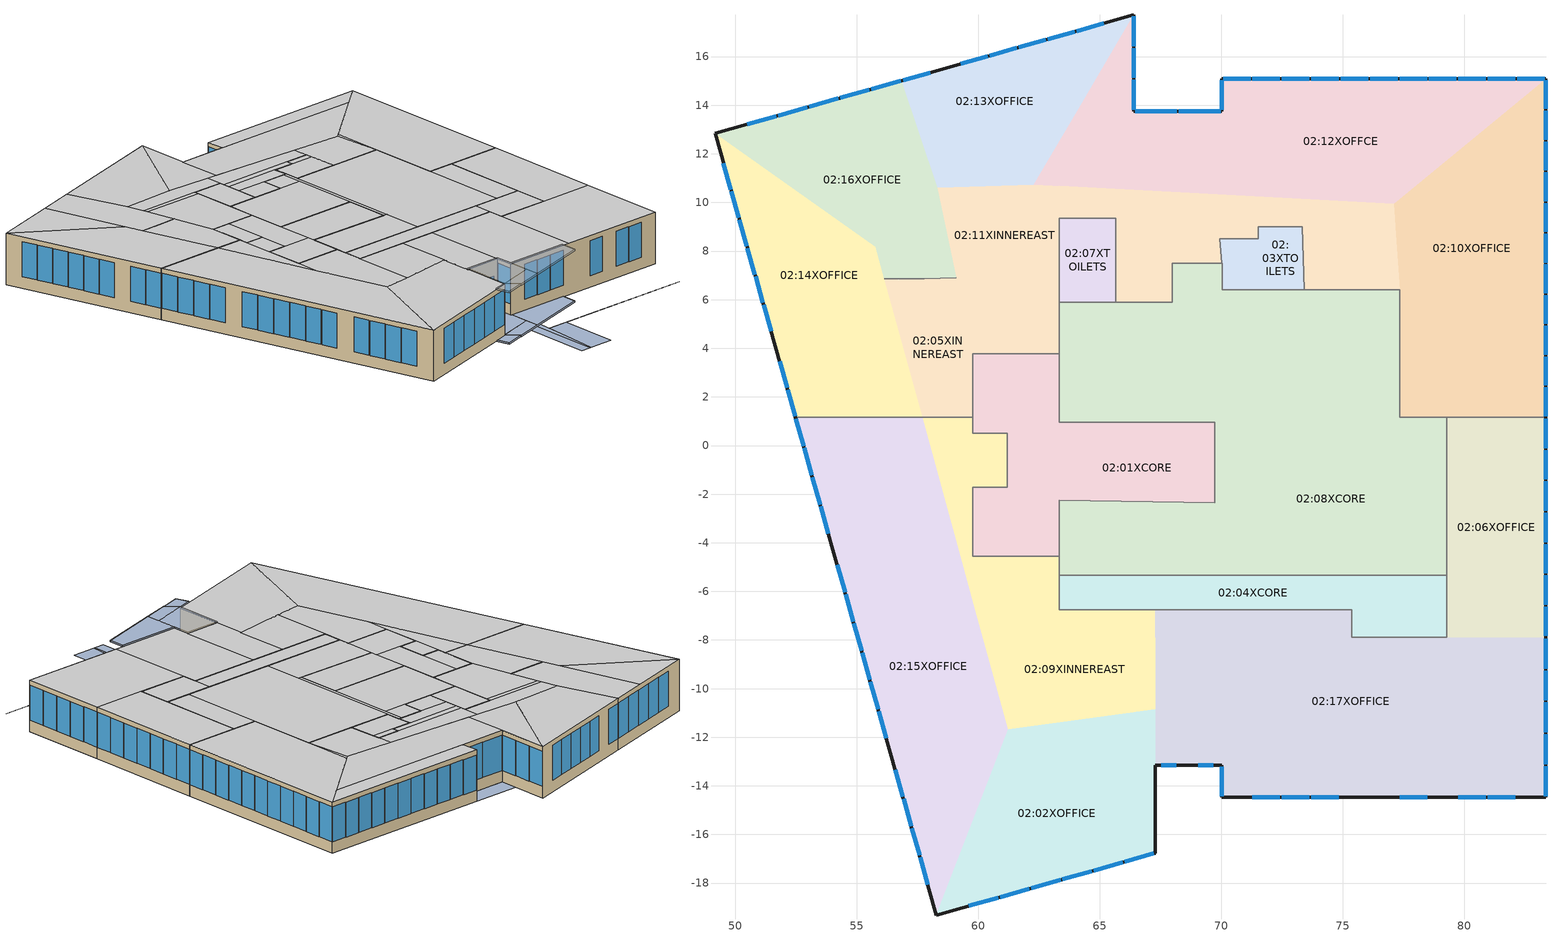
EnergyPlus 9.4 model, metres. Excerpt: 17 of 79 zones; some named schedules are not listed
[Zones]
02:11XINNEREAST
 floor adiabatic (0_IntFloor): 77.34,6.4 73.41,6.4 73.33,9 77.17,9 z12.21; 77.17,9 71.53,9 71.53,9.34 77.14,9.34 z12.21; 71.53,8.5 69.93,8.5 69.85,9.34 71.53,9.34 z12.21; 70.03,7.5 67.99,7.5 67.99,9.34 69.85,9.34 z12.21; 67.99,5.9 65.67,5.9 65.67,9.34 67.99,9.34 z12.21; 77.14,9.34 63.34,9.34 63.34,10.68 77.1,9.94 z12.21; 63.34,3.78 59.77,3.78 58.33,10.6 62.3,10.74 63.34,10.68 z12.21
 wall to 02:08XCORE (0_SemiExposedWall MineralWool 2.5cm): 73.41,6.4 77.34,6.4 / 63.34,3.78 63.34,5.9 / 65.67,5.9 67.99,5.9 67.99,7.5 70.03,7.5 z12.21:15.95
 wall to 02:03XTOILETS (0_SemiExposedWall MineralWool 2.5cm): 70.03,7.5 69.93,8.5 71.53,8.5 71.53,9 73.33,9 73.41,6.4 z12.21:15.95
 wall to 02:01XCORE (0_SemiExposedWall MineralWool 2.5cm): 59.77,3.78 63.34,3.78 z12.21:15.95
 wall to 02:07XTOILETS (0_SemiExposedWall MineralWool 2.5cm): 63.34,5.9 63.34,9.34 65.67,9.34 65.67,5.9 z12.21:15.95
 ceiling to 03:25XINNERSE (0_IntFloor_Reversed): 59.77,3.78 63.34,3.78 63.34,9 58.67,9 z15.95; 65.67,5.9 67.99,5.9 67.99,7.5 65.67,7.5 z15.95; 65.67,7.5 70.03,7.5 69.93,8.5 65.67,8.5 z15.95; 65.67,8.5 71.53,8.5 71.53,9 65.67,9 z15.95; 58.67,9 63.34,9 63.34,9.34 58.6,9.34 z15.95; 58.6,9.34 65.67,9.34 65.67,10.55 62.3,10.74 58.33,10.6 z15.95; 65.67,9 73.33,9 73.3,10.15 65.67,10.55 z15.95; 73.41,6.4 77.34,6.4 77.1,9.94 73.3,10.15 z15.95
02:08XCORE
 floor adiabatic (0_IntFloor): 67.99,0.95 63.34,0.95 63.34,5.9 67.99,5.9 z12.21; 67.99,-5.35 63.34,-5.35 63.34,-2.25 67.99,-2.32 z12.21; 70.04,6.4 67.99,6.4 67.99,7.5 70.04,7.5 z12.21; 77.34,1.15 67.99,1.15 67.99,6.4 77.34,6.4 z12.21; 69.74,-5.35 67.99,-5.35 67.99,-2.32 69.74,-2.35 z12.21; 79.28,-5.35 69.74,-5.35 69.74,0.95 79.28,0.95 z12.21; 79.28,0.95 67.99,0.95 67.99,1.15 79.28,1.15 z12.21
 wall to 02:03XTOILETS (0_IntPartition 20cm concrete): 73.41,6.4 70.04,6.4 70.04,7.5 z12.21:15.95
 wall to 02:07XTOILETS (0_IntPartition 20cm concrete): 65.67,5.9 63.34,5.9 z12.21:15.95
 wall to 02:01XCORE (0_IntPartition 20cm concrete): 63.34,3.78 63.34,0.95 69.74,0.95 69.74,-2.35 63.34,-2.25 63.34,-4.55 z12.21:15.95
 wall to 02:09XINNEREAST (0_SemiExposedWall MineralWool 2.5cm_Rev): 63.34,-4.55 63.34,-5.35 z12.21:15.95
 wall to 02:04XCORE (0_IntPartition 20cm concrete): 63.34,-5.35 79.28,-5.35 z12.21:15.95
 wall to 02:06XOFFICE (0_SemiExposedWall MineralWool 2.5cm_Rev): 79.28,-5.35 79.28,1.15 z12.21:15.95
 wall to 02:10XOFFICE (0_SemiExposedWall MineralWool 2.5cm_Rev): 79.28,1.15 77.34,1.15 77.34,6.4 z12.21:15.95
 ceiling to 03:23XCORE (0_IntFloor_Reversed): 77.34,-5.35 79.28,-5.35 79.28,1.15 77.34,1.15 z15.95; 70.04,-5.35 77.34,-5.35 77.34,6.4 70.04,6.4 z15.95; 67.99,5.9 69.74,5.9 69.74,7.5 67.99,7.5 z15.95; 63.34,0.95 69.74,0.95 69.74,5.9 63.34,5.9 z15.95; 69.74,-2.35 70.04,-2.35 70.04,7.5 69.74,7.5 z15.95; 63.34,-5.35 70.04,-5.35 70.04,-2.35 63.34,-2.25 z15.95
02:03XTOILETS
 floor adiabatic (0_IntFloor): 70.16,6.4 70.04,6.4 70.04,7.5 z12.21; 71.53,6.4 70.16,6.4 69.93,8.5 71.53,8.5 z12.21; 73.41,6.4 71.53,6.4 71.53,9 73.33,9 z12.21
 ceiling to 03:18XTOILETS (0_IntFloor_Reversed): 70.03,7.5 70.02,8.5 69.93,8.5 z15.95; 71.53,8.5 73.35,8.5 73.33,9 71.53,9 z15.95; 70.04,6.4 73.41,6.4 73.35,8.5 70.02,8.5 z15.95
02:01XCORE
 floor adiabatic (0_IntFloor): 61.2,-4.55 59.77,-4.55 59.77,-1.71 61.2,-1.71 z12.21; 69.74,-2.35 63.34,-2.25 63.34,0.5 69.74,0.5 z12.21; 63.34,-4.55 61.2,-4.55 61.2,0.5 63.34,0.5 z12.21; 63.34,0.95 59.77,0.95 59.77,3.78 63.34,3.78 z12.21; 69.74,0.5 59.77,0.5 59.77,0.95 69.74,0.95 z12.21
 wall to 02:09XINNEREAST (0_SemiExposedWall MineralWool 2.5cm_Rev): 59.77,1.15 59.77,0.5 61.2,0.5 61.2,-1.71 59.77,-1.71 59.77,-4.55 63.34,-4.55 z12.21:15.95
 wall to 02:05XINNEREAST (0_SemiExposedWall MineralWool 2.5cm_Rev): 59.77,3.78 59.77,1.15 z12.21:15.95
 ceiling to 03:19XCORE (0_IntFloor_Reversed): 63.34,-2.25 69.74,-2.35 69.74,0.95 63.34,0.95 z15.95; 59.77,0.5 61.2,0.5 61.2,3.78 59.77,3.78 z15.95; 61.2,-1.71 63.34,-1.71 63.34,3.78 61.2,3.78 z15.95; 59.77,-4.55 63.34,-4.55 63.34,-1.71 59.77,-1.71 z15.95
02:07XTOILETS
 floor adiabatic (0_IntFloor): 65.67,5.9 63.34,5.9 63.34,9.34 65.67,9.34 z12.21
 ceiling to 03:20XTOILETS (0_IntFloor_Reversed): 63.34,5.9 65.67,5.9 65.67,9.34 63.34,9.34 z15.95
02:09XINNEREAST
 floor adiabatic (0_IntFloor): 61.2,-1.71 59.77,-1.71 59.77,0.5 61.2,0.5 z12.21; 59.77,-4.55 59.28,-4.55 57.71,1.15 59.77,1.15 z12.21; 63.34,-6.76 59.89,-6.76 59.28,-4.55 63.34,-4.55 z12.21; 67.29,-10.84 61.24,-11.67 59.89,-6.76 67.29,-6.76 z12.21
 wall to 02:04XCORE (0_SemiExposedWall MineralWool 2.5cm): 67.29,-6.76 63.34,-6.76 63.34,-5.35 z12.21:15.95
 wall to 02:05XINNEREAST (0_IntPartition 20cm concrete): 59.77,1.15 57.71,1.15 z12.21:15.95
 ceiling to 03:24XOFFICE (0_IntFloor_Reversed): 63.34,-11.38 67.29,-10.84 67.29,-6.76 63.34,-6.76 z15.95; 61.24,-11.67 63.34,-11.38 63.34,-4.55 59.77,-4.55 59.77,-6.33 z15.95; 59.77,-1.71 61.2,-1.71 61.2,0.5 59.77,0.5 z15.95; 59.77,-6.33 59.77,1.15 57.71,1.15 z15.95
02:04XCORE
 floor adiabatic (0_IntFloor): 79.28,-7.89 75.38,-7.89 75.38,-6.76 79.28,-6.76 z12.21; 79.28,-6.76 63.34,-6.76 63.34,-5.35 79.28,-5.35 z12.21
 wall to 02:06XOFFICE (0_SemiExposedWall MineralWool 2.5cm_Rev): 79.28,-7.89 79.28,-5.35 z12.21:15.95
 wall to 02:17XOFFICE (0_SemiExposedWall MineralWool 2.5cm_Rev): 67.29,-6.76 75.38,-6.76 75.38,-7.89 79.28,-7.89 z12.21:15.95
 ceiling to 03:21XCORE (0_IntFloor_Reversed): 63.34,-6.76 75.38,-6.76 75.38,-5.35 63.34,-5.35 z15.95; 75.38,-7.89 79.28,-7.89 79.28,-5.35 75.38,-5.35 z15.95
02:06XOFFICE
 floor adiabatic (0_IntFloor): 83.36,-7.89 79.28,-7.89 79.28,1.15 83.36,1.15 z12.21
 wall outside (0_Ext shadow box - 5cm MineralWool): 83.36,-7.89 83.36,1.15 z12.21:15.95
 wall to 02:10XOFFICE (0_IntPartition 20cm concrete_Rev): 83.36,1.15 79.28,1.15 z12.21:15.95
 window (sunergy - 1002): 83.36,-0.11 83.36,1.1 / 83.36,-1.4 83.36,-0.19 / 83.36,-2.68 83.36,-1.48 / 83.36,-3.97 83.36,-2.76 / 83.36,-5.26 83.36,-4.05 / 83.36,-6.55 83.36,-5.34 / 83.36,-7.84 83.36,-6.63 z13.05:15.6
 ceiling to 03:28XOFFICE (0_IntFloor_Reversed): 79.28,-7.89 83.36,-7.89 83.36,1.15 79.28,1.15 z15.95
02:10XOFFICE
 floor adiabatic (0_IntFloor): 77.7,1.15 77.34,1.15 77.34,6.4 z12.21; 83.36,1.15 77.7,1.15 77.1,9.94 83.36,15.08 z12.21
 wall outside (0_Ext shadow box - 5cm MineralWool): 83.36,1.15 83.36,15.08 z12.21:15.95
 window (sunergy - 1002): 83.36,13.85 83.36,15.03 / 83.36,12.58 83.36,13.77 / 83.36,11.32 83.36,12.5 / 83.36,10.05 83.36,11.24 / 83.36,8.79 83.36,9.97 / 83.36,7.53 83.36,8.71 / 83.36,6.26 83.36,7.45 / 83.36,5 83.36,6.18 / 83.36,3.74 83.36,4.92 / 83.36,2.47 83.36,3.66 / 83.36,1.21 83.36,2.39 z13.05:15.59
 ceiling to 03:29XOFFICE (0_IntFloor_Reversed): 77.34,6.4 77.34,10.14 77.1,9.94 z15.95; 77.34,1.15 83.36,1.15 83.36,15.08 77.34,10.14 z15.95
02:17XOFFICE
 floor adiabatic (0_IntFloor): 83.36,-14.48 70.02,-14.48 70.02,-13.16 83.36,-13.16 z12.21; 75.38,-7.89 67.29,-7.89 67.29,-6.76 75.38,-6.76 z12.21; 83.36,-13.16 67.29,-13.16 67.29,-7.89 83.36,-7.89 z12.21
 wall outside (0_Ext shadow box - 5cm MineralWool): 67.29,-13.16 70.02,-13.16 70.02,-14.48 83.36,-14.48 83.36,-7.89 z12.21:15.95
 window (sunergy - 1002): 69.05,-13.16 69.67,-13.16 / 67.53,-13.16 68.15,-13.16 z12.25:14.79; 70.02,-13.22 70.02,-14.42 z13.05:15.65; 80.97,-14.48 82.1,-14.48 / 79.76,-14.48 80.89,-14.48 / 77.34,-14.48 78.47,-14.48 / 73.71,-14.48 74.84,-14.48 / 72.5,-14.48 73.63,-14.48 / 71.29,-14.48 72.42,-14.48 z13.05:15.59; 83.36,-9.18 83.36,-7.95 / 83.36,-10.49 83.36,-9.26 / 83.36,-11.8 83.36,-10.57 / 83.36,-13.11 83.36,-11.88 / 83.36,-14.42 83.36,-13.19 z13.05:15.6
 ceiling to 03:35XOFFICE (0_IntFloor_Reversed): 75.38,-14.48 83.36,-14.48 83.36,-7.89 75.38,-7.89 z15.95; 67.29,-13.16 70.02,-13.16 70.02,-6.76 67.29,-6.76 z15.95; 70.02,-14.48 75.38,-14.48 75.38,-6.76 70.02,-6.76 z15.95
02:05XINNEREAST
 floor adiabatic (0_IntFloor): 57.78,6.86 56.16,6.8 56.15,6.86 z12.21; 59.77,1.15 57.71,1.15 56.16,6.8 59.11,6.91 59.77,3.78 z12.21
 wall to 02:16XOFFICE (0_IntPartition 20cm concrete): 59.11,6.91 57.78,6.86 56.15,6.86 z12.21:15.95
 ceiling to 03:22XINNERE (0_IntFloor_Reversed): 57.78,6.86 59.12,6.86 59.11,6.91 z15.95; 57.71,1.15 59.77,1.15 59.77,3.78 59.12,6.86 56.15,6.86 z15.95
02:16XOFFICE
 floor adiabatic (0_IntFloor): 57.63,6.86 56.15,6.86 55.79,8.16 z12.21; 59.11,6.91 57.63,6.86 49.18,12.84 56.86,15.01 58.33,10.6 z12.21
 wall outside (0_Ext shadow box - 5cm MineralWool): 56.86,15.01 49.18,12.84 z12.21:15.95
 window (sunergy - 1002): 51.7,13.55 50.51,13.21 / 52.98,13.92 51.78,13.58 / 54.26,14.28 53.06,13.94 / 55.53,14.64 54.33,14.3 / 56.81,15 55.61,14.66 z13.05:15.6
 ceiling to 03:34XOFFICE (0_IntFloor_Reversed): 49.18,12.84 55.79,8.16 54.12,14.24 z15.95; 56.15,6.86 57.78,6.86 59.11,6.91 58.33,10.6 56.86,15.01 54.12,14.24 z15.95
02:13XOFFICE
 floor adiabatic (0_IntFloor): 62.3,10.74 58.33,10.6 56.86,15.01 66.4,17.72 z12.21
 wall outside (0_Ext shadow box - 5cm MineralWool): 66.4,17.72 56.86,15.01 z12.21:15.95
 window (sunergy - 1002): 58.03,15.34 56.91,15.03 / 60.41,16.02 59.29,15.7 / 61.59,16.35 60.48,16.04 / 62.78,16.69 61.67,16.38 / 63.97,17.03 62.86,16.71 / 65.16,17.36 64.05,17.05 z13.05:15.59
 ceiling to 03:31XOFFICE (0_IntFloor_Reversed): 58.33,10.6 62.3,10.74 66.4,17.72 56.86,15.01 z15.95
02:12XOFFCE
 floor adiabatic (0_IntFloor): 66.4,13.75 64.07,13.75 66.4,17.72 z12.21; 70.05,10.32 62.3,10.74 64.07,13.75 70.03,13.75 z12.21; 83.36,15.08 77.1,9.94 70.05,10.32 70.02,15.08 z12.21
 wall outside (0_Ext shadow box - 5cm MineralWool): 83.36,15.08 70.02,15.08 70.03,13.75 66.4,13.75 66.4,17.72 z12.21:15.95
 window (sunergy - 1002): 71.21,15.08 70.08,15.08 / 72.42,15.08 71.29,15.08 / 73.63,15.08 72.5,15.08 / 74.84,15.08 73.71,15.08 / 76.05,15.08 74.92,15.08 / 77.26,15.08 76.13,15.08 / 78.47,15.08 77.34,15.08 / 79.68,15.08 78.55,15.08 / 80.89,15.08 79.76,15.08 / 82.1,15.08 80.97,15.08 / 83.31,15.08 82.18,15.08 z13.05:15.59; 70.02,15.03 70.03,13.81 z13.05:15.65; 68.18,13.75 66.46,13.75 / 69.97,13.75 68.26,13.75 / 66.4,16.43 66.4,17.66 / 66.4,15.12 66.4,16.35 / 66.4,13.81 66.4,15.04 z13.05:15.61
 ceiling to 03:30XOFFICE (0_IntFloor_Reversed): 70.03,13.75 81.75,13.76 83.36,15.08 70.02,15.08 z15.95; 66.4,10.52 77.1,9.94 81.75,13.76 66.4,13.75 z15.95; 62.3,10.74 66.4,10.52 66.4,17.72 z15.95
02:15XOFFICE
 floor adiabatic (0_IntFloor): 58.29,-19.32 52.49,1.15 57.71,1.15 61.24,-11.67 z12.21
 wall outside (0_Ext shadow box - 5cm MineralWool): 52.49,1.15 58.29,-19.32 z12.21:15.95
 wall to 02:14XOFFICE (0_IntPartition 20cm concrete): 57.71,1.15 52.49,1.15 z12.21:15.95
 window (sunergy - 1002): 57.61,-16.94 57.93,-18.06 / 57.27,-15.74 57.59,-16.86 / 56.93,-14.53 57.25,-15.66 / 56.59,-13.33 56.91,-14.46 / 55.91,-10.92 56.23,-12.05 / 55.57,-9.72 55.89,-10.85 / 55.23,-8.52 55.55,-9.65 / 54.89,-7.32 55.21,-8.44 / 54.55,-6.11 54.87,-7.24 / 54.21,-4.91 54.53,-6.04 / 53.52,-2.51 53.84,-3.63 / 53.18,-1.3 53.5,-2.43 / 52.84,-0.1 53.16,-1.23 / 52.5,1.1 52.82,-0.02 z13.05:15.59
 ceiling to 03:33XOFFICE (0_IntFloor_Reversed): 58.29,-19.32 61.24,-11.67 57.71,1.15 52.49,1.15 z15.95
02:14XOFFICE
 floor adiabatic (0_IntFloor): 57.71,1.15 52.49,1.15 49.18,12.84 55.79,8.16 z12.21
 wall outside (0_Ext shadow box - 5cm MineralWool): 49.18,12.84 52.49,1.15 z12.21:15.95
 window (sunergy - 1002): 52.16,2.3 52.47,1.21 / 51.83,3.46 52.14,2.37 / 51.17,5.79 51.48,4.7 / 50.84,6.96 51.15,5.87 / 50.51,8.12 50.82,7.03 / 50.18,9.29 50.49,8.2 / 49.85,10.45 50.16,9.37 / 49.52,11.62 49.83,10.53 z13.05:15.59
 ceiling to 03:32XOFFICE (0_IntFloor_Reversed): 52.49,1.15 57.71,1.15 55.79,8.16 49.18,12.84 z15.95
02:02XOFFICE
 floor outside (0_ExtFloor 3cm EPS): 67.29,-16.77 66.4,-17.02 66.4,-16.53 67.29,-16.54 z12.21
 floor adiabatic (0_IntFloor): 67.29,-16.54 66.4,-16.53 66.5,-10.95 67.29,-10.84 z12.21; 66.4,-17.02 58.29,-19.32 61.24,-11.67 66.5,-10.95 z12.21
 wall outside (0_Ext shadow box - 5cm MineralWool): 58.29,-19.32 67.29,-16.77 67.29,-13.16 z12.21:15.95
 window (sunergy - 1002): 66.03,-17.12 67.24,-16.78 / 64.75,-17.49 65.95,-17.15 / 63.47,-17.85 64.67,-17.51 / 62.19,-18.21 63.39,-17.87 / 60.9,-18.58 62.11,-18.24 / 59.62,-18.94 60.83,-18.6 z13.05:15.6
 ceiling to 03:27XOFFICE (0_IntFloor_Reversed): 58.29,-19.32 67.29,-16.77 67.29,-10.84 61.24,-11.67 z15.95
shading: 68,-17.62 74.76,-15.68 / 74.76,-15.68 74.76,-14.48 / 74.76,-14.48 70.02,-14.48 / 70.02,-14.48 70.02,-13.16 / 70.02,-13.16 67.29,-13.16 / 67.29,-13.16 67.29,-16.77 / 67.29,-16.77 66.22,-17.07 / 66.22,-17.07 66.51,-18.02 / 66.51,-18.02 67.99,-17.6 z12.21:12.31; 68,-17.62 74.76,-15.68 / 74.76,-15.68 74.76,-14.48 / 74.76,-14.48 70.02,-14.48 / 70.02,-14.48 70.02,-13.16 / 70.02,-13.16 67.29,-13.16 / 67.29,-13.16 67.29,-16.77 / 67.29,-16.77 66.22,-17.07 / 66.22,-17.07 66.51,-18.02 / 66.51,-18.02 67.99,-17.6 z15.95:16.05; 70.12,-22.24 71.92,-22.25 71.93,-17.88 70.38,-17.89 z12.21; 70.38,-17.89 82.36,-17.87 70.38,-17.82 z12.21; 70.02,-22.24 70.12,-22.24 70.58,-14.48 70.02,-14.48 z12.21; 67.29,-16.54 69.25,-16.54 69.26,-13.16 67.29,-13.16 z12.21; 69.24,-22.24 70.02,-22.24 70.02,-13.16 69.26,-13.16 z12.21; 66.4,13.75 70.03,13.75 70.02,15.08 66.4,15.08 z12.21; 70.02,-17.04 74.76,-15.68 74.76,-14.48 70.02,-14.48 z12.31; 67.29,-16.77 70.02,-15.99 70.02,-13.16 67.29,-13.16 z12.31; 66.51,-18.02 67.99,-17.6 67.29,-16.77 66.22,-17.07 z12.31; 68,-17.62 70.02,-17.04 70.02,-15.99 67.29,-16.77 z12.31; 67.29,-17.8 66.51,-18.02 66.22,-17.07 67.29,-16.77 z12.21; 70.02,-14.48 67.29,-14.48 67.29,-13.16 70.02,-13.16 z12.21; 74.76,-15.68 68,-17.62 67.99,-17.6 z12.21; 74.76,-15.68 67.29,-17.8 67.29,-14.48 74.76,-14.48 z12.21; 70.02,-17.04 74.76,-15.68 74.76,-14.48 70.02,-14.48 z16.05; 67.29,-16.77 70.02,-15.99 70.02,-13.16 67.29,-13.16 z16.05; 66.51,-18.02 67.99,-17.6 67.29,-16.77 66.22,-17.07 z16.05; 68,-17.62 70.02,-17.04 70.02,-15.99 67.29,-16.77 z16.05; 67.29,-17.8 66.51,-18.02 66.22,-17.07 67.29,-16.77 z15.95; 70.02,-14.48 67.29,-14.48 67.29,-13.16 70.02,-13.16 z15.95; 74.76,-15.68 68,-17.62 67.99,-17.6 z15.95; 74.76,-15.68 67.29,-17.8 67.29,-14.48 74.76,-14.48 z15.95
[Site:Location]
1 (01-01:31-12)  (01-01:31-12): Latitude=31.23; Longitude=34.78; Time Zone=2; Elevation {m}=280
[Site:GroundTemperature:BuildingSurface]
18, 18, 18, 18, 18, 18, 18, 18, 18, 18, 18, 18
[Site:GroundTemperature:Deep]
18, 18, 18, 18, 18, 18, 18, 18, 18, 18, 18, 18
[Site:GroundTemperature:Shallow]
18, 18, 18, 18, 18, 18, 18, 18, 18, 18, 18, 18
[Site:GroundTemperature:FCfactorMethod]
January FCfactorMethod ground temperature {C}=18.44; Februry FCfactorMethod ground temperature {C}=15.24; March FCfactorMethod ground temperature {C}=13.28; April FCfactorMethod ground temperature {C}=12.69; May FCfactorMethod ground temperature {C}=13.86; June FCfactorMethod ground temperature {C}=16.52; July FCfactorMethod ground temperature {C}=19.81; August FCfactorMethod ground temperature {C}=23.04; September FCfactorMethod ground temperature {C}=25.2; October FCfactorMethod ground temperature {C}=25.71; November FCfactorMethod ground temperature {C}=24.46; December FCfactorMethod ground temperature {C}=21.85
[Site:GroundReflectance]
0.2, 0.2, 0.2, 0.2, 0.2, 0.2, 0.2, 0.2, 0.2, 0.2, 0.2, 0.2
[Site:GroundReflectance:SnowModifier]
2, 2
[Building]
Office new: North Axis=0; Terrain=City; Loads Convergence Tolerance=.04; Temperature Convergence Tolerance=.4; Solar Distribution=FullExterior; Maximum number of warmup days=25; Minimum number of warmup days=6
[Material:NoMass]
9_RVAL_2: Roughness=Rough; Resistance {m2-K/w}=.18; Thermal Emittance=0.9; Solar Absorptance=0.7; Visible Absorptance=0.7
[Construction]
0_IntFloor: _1045 Ceramic porcelain_12.1_.02, _1045_Cemented Plaster_2.2_.02, _1045 Sand and gravel_10.1_.1, _1045_RegularConcrete_1.1.1_.2, _1045_IntTiah_Cement Lime Plaster_2.1_.02
0_IntFloor_Reversed: _1045_IntTiah_Cement Lime Plaster_2.1_.02, _1045_RegularConcrete_1.1.1_.2, _1045 Sand and gravel_10.1_.1, _1045_Cemented Plaster_2.2_.02, _1045 Ceramic porcelain_12.1_.02
0_SemiExposedWall MineralWool 2.5cm: _1045 Gypsum Board_3.3_.0125, _1045 Mineral Wool 12_14.6_.025, _1045_RegularConcrete_1.1.1_.2, _1045_IntTiah_Cement Lime Plaster_2.1_.015
0_SemiExposedWall MineralWool 2.5cm_Rev: _1045_IntTiah_Cement Lime Plaster_2.1_.015, _1045_RegularConcrete_1.1.1_.2, _1045 Mineral Wool 12_14.6_.025, _1045 Gypsum Board_3.3_.0125
0_IntPartition 20cm concrete; 0_IntPartition 20cm concrete_Rev: _1045_IntTiah_Cement Lime Plaster_2.1_.015, _1045_RegularConcrete_1.1.1_.2, _1045_IntTiah_Cement Lime Plaster_2.1_.015
0_Ext shadow box - 5cm MineralWool: _1045 Regular Glass_6.1_.006, 9_RVAL_2, _1045 Regular Glass_6.1_.006, _1045 Mineral Wool 12_14.6_.05, _1045 Gypsum Board_3.3_.0125
0_ExtFloor 3cm EPS: _1045_Cemented Plaster_2.2_.02, _1045_RegularConcrete_1.1.1_.2, _1045 Expanded Polystyrene EPS 30_14.1_.03, _1045 Sand and gravel_10.1_.1, _1045_Cemented Plaster_2.2_.02, _1045 Ceramic porcelain_12.1_.01
sunergy - 1002: Simple sunergy - 1002
[Material] Thermal Emittance=.9
Name | Roughness | Thickness {m} | Conductivity {w/m-K} | Density {kg/m3} | Specific Heat {J/kg-K} | Solar Absorptance | Visible Absorptance
_1045 Ceramic porcelain_12.1_.02 | Smooth | .02 | 1.3 | 2300 | 840 | .4 | .4
_1045_Cemented Plaster_2.2_.02 | Rough | .02 | 1 | 1800 | 1000 | .4 | .4
_1045 Sand and gravel_10.1_.1 | Rough | .1 | 2 | 1950 | 1045 | .4 | .4
_1045_RegularConcrete_1.1.1_.2 | MediumRough | .2 | 2 | 2400 | 1000 | .4 | .4
_1045_IntTiah_Cement Lime Plaster_2.1_.02 | Smooth | .02 | .8 | 1600 | 1000 | .4 | .4
_1045 Gypsum Board_3.3_.0125 | Smooth | .0125 | .25 | 800 | 1000 | .4 | .4
_1045 Mineral Wool 12_14.6_.025 | Rough | .025 | .036 | 12 | 1030 | .4 | .4
_1045_IntTiah_Cement Lime Plaster_2.1_.015 | Smooth | .015 | .8 | 1600 | 1000 | .4 | .4
_1045 Regular Glass_6.1_.006 | VerySmooth | .006 | 1 | 2500 | 750 | .6 | .6
_1045 Mineral Wool 12_14.6_.05 | Rough | .05 | .036 | 12 | 1030 | .4 | .4
_1045 Expanded Polystyrene EPS 30_14.1_.03 | Rough | .03 | .034 | 30 | 1450 | .4 | .4
_1045 Ceramic porcelain_12.1_.01 | Smooth | .01 | 1.3 | 2300 | 840 | .4 | .4
[WindowMaterial:SimpleGlazingSystem]
Simple sunergy - 1002: U-value W/m2/K=2.16; Solar Heat Gain Coefficient=.32; Visible Transmittance=.3
[Zone] Relative North (to building)=0; Zone Type=1; Zone multiplier=1; Zone inside convection algorithm=TARP
Name | Zone volume | Floor Area | Part Of Total Floor Area
02:11XINNEREAST | 228.9683 | 67.9431 | Yes
02:08XCORE | 526.5618 | 156.2498 | No
02:03XTOILETS | 26.8425 | 7.9651 | No
02:10XOFFICE | 233.9735 | 69.4283 | Yes
02:06XOFFICE | 124.3548 | 36.9005 | Yes
02:04XCORE | 90.9357 | 26.9839 | No
02:09XINNEREAST | 165.8644 | 49.2179 | Yes
02:01XCORE | 159.7264 | 47.3966 | No
02:07XTOILETS | 26.9566 | 7.999 | No
02:05XINNEREAST | 51.3405 | 15.2346 | Yes
02:17XOFFICE | 375.3826 | 111.3895 | Yes
02:16XOFFICE | 135.4509 | 40.1931 | Yes
02:13XOFFICE | 123.3714 | 36.6087 | Yes
02:12XOFFCE | 262.8516 | 77.9975 | Yes
02:15XOFFICE | 289.4419 | 85.8878 | Yes
02:02XOFFICE | 163.7931 | 48.6033 | Yes
02:14XOFFICE | 165.8324 | 49.2084 | Yes
[PEOPLE] Number of People SCHEDULE=0_Baseline Office Occupency Schedule; Number of People Calculation Method=People/Area; People per Zone Floor Area=.12; radiant fraction=.3; User Specified Sensible Fraction=AutoCalculate; CO2 generation rate per unit of activity level (units m3/s-W=3.82e-08; Enable ASHRAE 55 comfort warnings=No; MRT Calculation Type=ZoneAveraged; Work Efficiency SCHEDULE Name (0.0-1.0,real)=Work efficiency; Clothing Insulation Calculation Method=ClothingInsulationSchedule; Air Velocity SCHEDULE Name (units m/s, real)=Default Air Velocity for Comfort Calculations
Name | Zone | Activity level SCHEDULE Name (units W/person, real) | Clothing Insulation SCHEDULE Name (real)
People 02:11XINNEREAST | 02:11XINNEREAST | Activity Schedule 16900 | Clothing Schedule 16900
People 02:10XOFFICE | 02:10XOFFICE | Activity Schedule 16955 | Clothing Schedule 16955
People 02:06XOFFICE | 02:06XOFFICE | Activity Schedule 16964 | Clothing Schedule 16964
People 02:09XINNEREAST | 02:09XINNEREAST | Activity Schedule 16982 | Clothing Schedule 16982
People 02:05XINNEREAST | 02:05XINNEREAST | Activity Schedule 17021 | Clothing Schedule 17021
People 02:17XOFFICE | 02:17XOFFICE | Activity Schedule 17030 | Clothing Schedule 17030
People 02:16XOFFICE | 02:16XOFFICE | Activity Schedule 17043 | Clothing Schedule 17043
People 02:13XOFFICE | 02:13XOFFICE | Activity Schedule 17053 | Clothing Schedule 17053
People 02:12XOFFCE | 02:12XOFFCE | Activity Schedule 17060 | Clothing Schedule 17060
People 02:15XOFFICE | 02:15XOFFICE | Activity Schedule 17070 | Clothing Schedule 17070
People 02:02XOFFICE | 02:02XOFFICE | Activity Schedule 17077 | Clothing Schedule 17077
People 02:14XOFFICE | 02:14XOFFICE | Activity Schedule 17085 | Clothing Schedule 17085
[Lights] Lighting SCHEDULE=0_Baseline Office Lighting Schedule; Design Level calculation method=Watts/Area; Watts per Zone Area {W/m2}=12; Return Air Fraction=0; Radiant fraction=.72; Fraction Visible=.18; Fraction Replaceable=1
Name | Zone | LightsEndUseKey
02:11XINNEREAST General lighting | 02:11XINNEREAST | ELECTRIC EQUIPMENT#02:11XINNEREAST#GeneralLights
02:10XOFFICE General lighting | 02:10XOFFICE | ELECTRIC EQUIPMENT#02:10XOFFICE#GeneralLights
02:06XOFFICE General lighting | 02:06XOFFICE | ELECTRIC EQUIPMENT#02:06XOFFICE#GeneralLights
02:09XINNEREAST General lighting | 02:09XINNEREAST | ELECTRIC EQUIPMENT#02:09XINNEREAST#GeneralLights
02:05XINNEREAST General lighting | 02:05XINNEREAST | ELECTRIC EQUIPMENT#02:05XINNEREAST#GeneralLights
02:17XOFFICE General lighting | 02:17XOFFICE | ELECTRIC EQUIPMENT#02:17XOFFICE#GeneralLights
02:16XOFFICE General lighting | 02:16XOFFICE | ELECTRIC EQUIPMENT#02:16XOFFICE#GeneralLights
02:13XOFFICE General lighting | 02:13XOFFICE | ELECTRIC EQUIPMENT#02:13XOFFICE#GeneralLights
02:12XOFFCE General lighting | 02:12XOFFCE | ELECTRIC EQUIPMENT#02:12XOFFCE#GeneralLights
02:15XOFFICE General lighting | 02:15XOFFICE | ELECTRIC EQUIPMENT#02:15XOFFICE#GeneralLights
02:02XOFFICE General lighting | 02:02XOFFICE | ELECTRIC EQUIPMENT#02:02XOFFICE#GeneralLights
02:14XOFFICE General lighting | 02:14XOFFICE | ELECTRIC EQUIPMENT#02:14XOFFICE#GeneralLights
[OtherEquipment] Fuel Type=Electricity; Design Level calculation method=Watts/Area; Latent fraction=0; Radiant fraction=.2; Fraction Lost=0; Carbon Dioxide Generation Rate=0; End-use category=General
Name | Zone | Equipment SCHEDULE | Watts per Zone Area {watts/m2}
02:11XINNEREAST Computing gain | 02:11XINNEREAST | 0_Baseline Office Non Fixed Equipment Schedule | 8
02:11XINNEREAST Equipment gain | 02:11XINNEREAST | 0_Baseline Office Fixed Equipment Schedule | .4
02:10XOFFICE Computing gain | 02:10XOFFICE | 0_Baseline Office Non Fixed Equipment Schedule | 8
02:10XOFFICE Equipment gain | 02:10XOFFICE | 0_Baseline Office Fixed Equipment Schedule | .4
02:06XOFFICE Computing gain | 02:06XOFFICE | 0_Baseline Office Non Fixed Equipment Schedule | 8
02:06XOFFICE Equipment gain | 02:06XOFFICE | 0_Baseline Office Fixed Equipment Schedule | .4
02:09XINNEREAST Computing gain | 02:09XINNEREAST | 0_Baseline Office Non Fixed Equipment Schedule | 8
02:09XINNEREAST Equipment gain | 02:09XINNEREAST | 0_Baseline Office Fixed Equipment Schedule | .4
02:05XINNEREAST Computing gain | 02:05XINNEREAST | 0_Baseline Office Non Fixed Equipment Schedule | 8
02:05XINNEREAST Equipment gain | 02:05XINNEREAST | 0_Baseline Office Fixed Equipment Schedule | .4
02:17XOFFICE Computing gain | 02:17XOFFICE | 0_Baseline Office Non Fixed Equipment Schedule | 8
02:17XOFFICE Equipment gain | 02:17XOFFICE | 0_Baseline Office Fixed Equipment Schedule | .4
02:16XOFFICE Computing gain | 02:16XOFFICE | 0_Baseline Office Non Fixed Equipment Schedule | 8
02:16XOFFICE Equipment gain | 02:16XOFFICE | 0_Baseline Office Fixed Equipment Schedule | .4
02:13XOFFICE Computing gain | 02:13XOFFICE | 0_Baseline Office Non Fixed Equipment Schedule | 8
02:13XOFFICE Equipment gain | 02:13XOFFICE | 0_Baseline Office Fixed Equipment Schedule | .4
02:12XOFFCE Computing gain | 02:12XOFFCE | 0_Baseline Office Non Fixed Equipment Schedule | 8
02:12XOFFCE Equipment gain | 02:12XOFFCE | 0_Baseline Office Fixed Equipment Schedule | .4
02:15XOFFICE Computing gain | 02:15XOFFICE | 0_Baseline Office Non Fixed Equipment Schedule | 8
02:15XOFFICE Equipment gain | 02:15XOFFICE | 0_Baseline Office Fixed Equipment Schedule | .4
02:02XOFFICE Computing gain | 02:02XOFFICE | 0_Baseline Office Non Fixed Equipment Schedule | 8
02:02XOFFICE Equipment gain | 02:02XOFFICE | 0_Baseline Office Fixed Equipment Schedule | .4
02:14XOFFICE Computing gain | 02:14XOFFICE | 0_Baseline Office Non Fixed Equipment Schedule | 8
02:14XOFFICE Equipment gain | 02:14XOFFICE | 0_Baseline Office Fixed Equipment Schedule | .4
[ZoneInfiltration:DesignFlowRate] Infiltration SCHEDULE=On 24/7; Design Volume Flow Rate calculation method=Flow/zone; Constant Term Coefficient=1; Temperature Term Coefficient=0; Velocity Term Coefficient=0; Velocity Squared Term Coefficient=0
Name | Zone | Design Volume Flow Rate (m3/s)
02:11XINNEREAST Infiltration | 02:11XINNEREAST | .063602
02:08XCORE Infiltration | 02:08XCORE | .146267
02:03XTOILETS Infiltration | 02:03XTOILETS | .007456
02:10XOFFICE Infiltration | 02:10XOFFICE | .064993
02:06XOFFICE Infiltration | 02:06XOFFICE | .034543
02:04XCORE Infiltration | 02:04XCORE | .02526
02:09XINNEREAST Infiltration | 02:09XINNEREAST | .046073
02:01XCORE Infiltration | 02:01XCORE | .044368
02:07XTOILETS Infiltration | 02:07XTOILETS | .007488
02:05XINNEREAST Infiltration | 02:05XINNEREAST | .014261
02:17XOFFICE Infiltration | 02:17XOFFICE | .104273
02:16XOFFICE Infiltration | 02:16XOFFICE | .037625
02:13XOFFICE Infiltration | 02:13XOFFICE | .03427
02:12XOFFCE Infiltration | 02:12XOFFCE | .073014
02:15XOFFICE Infiltration | 02:15XOFFICE | .080401
02:02XOFFICE Infiltration | 02:02XOFFICE | .045498
02:14XOFFICE Infiltration | 02:14XOFFICE | .046065
[Daylighting:Controls] Daylighting Method=SplitFlux; Availability Schedule=On; Lighting Control Type=Stepped; Number of Stepped Control Steps=1; Probability Lighting will be Reset When Needed in Manual Stepped Control=1; Glare Calculation Azimuth Angle of View Direction Clockwise from Zone y-Axis=0; Maximum Allowable Discomfort Glare Index=22; DElight Gridding Resolution=1; Fraction of Zone Controlled by Reference Point 1=.5; Illuminance Setpoint at Reference Point 1 {lux}=500; Fraction of Zone Controlled by Reference Point 2=.5; Illuminance Setpoint at Reference Point 2 {lux}=500
Name | Zone | Glare Calculation Daylighting Reference Point | Daylighting Reference Point 1 | Daylighting Reference Point 2
02:10XOFFICE | 02:10XOFFICE | 02:10XOFFICE Ref Point 1 | 02:10XOFFICE Ref Point 1 | 02:10XOFFICE Ref Point 2
02:06XOFFICE | 02:06XOFFICE | 02:06XOFFICE Ref Point 1 | 02:06XOFFICE Ref Point 1 | 02:06XOFFICE Ref Point 2
02:17XOFFICE | 02:17XOFFICE | 02:17XOFFICE Ref Point 1 | 02:17XOFFICE Ref Point 1 | 02:17XOFFICE Ref Point 2
02:16XOFFICE | 02:16XOFFICE | 02:16XOFFICE Ref Point 1 | 02:16XOFFICE Ref Point 1 | 02:16XOFFICE Ref Point 2
02:13XOFFICE | 02:13XOFFICE | 02:13XOFFICE Ref Point 1 | 02:13XOFFICE Ref Point 1 | 02:13XOFFICE Ref Point 2
02:12XOFFCE | 02:12XOFFCE | 02:12XOFFCE Ref Point 1 | 02:12XOFFCE Ref Point 1 | 02:12XOFFCE Ref Point 2
02:15XOFFICE | 02:15XOFFICE | 02:15XOFFICE Ref Point 1 | 02:15XOFFICE Ref Point 1 | 02:15XOFFICE Ref Point 2
02:02XOFFICE | 02:02XOFFICE | 02:02XOFFICE Ref Point 1 | 02:02XOFFICE Ref Point 1 | 02:02XOFFICE Ref Point 2
02:14XOFFICE | 02:14XOFFICE | 02:14XOFFICE Ref Point 1 | 02:14XOFFICE Ref Point 1 | 02:14XOFFICE Ref Point 2
[ZoneControl:Thermostat]
02:11XINNEREAST Thermostat: 02:11XINNEREAST, Zone Control Type Sched, ThermostatSetpoint:DualSetpoint, Dual Setpoint - Zone 02:11XINNEREAST
02:10XOFFICE Thermostat: 02:10XOFFICE, Zone Control Type Sched, ThermostatSetpoint:DualSetpoint, Dual Setpoint - Zone 02:10XOFFICE
02:06XOFFICE Thermostat: 02:06XOFFICE, Zone Control Type Sched, ThermostatSetpoint:DualSetpoint, Dual Setpoint - Zone 02:06XOFFICE
02:09XINNEREAST Thermostat: 02:09XINNEREAST, Zone Control Type Sched, ThermostatSetpoint:DualSetpoint, Dual Setpoint - Zone 02:09XINNEREAST
02:05XINNEREAST Thermostat: 02:05XINNEREAST, Zone Control Type Sched, ThermostatSetpoint:DualSetpoint, Dual Setpoint - Zone 02:05XINNEREAST
02:17XOFFICE Thermostat: 02:17XOFFICE, Zone Control Type Sched, ThermostatSetpoint:DualSetpoint, Dual Setpoint - Zone 02:17XOFFICE
02:16XOFFICE Thermostat: 02:16XOFFICE, Zone Control Type Sched, ThermostatSetpoint:DualSetpoint, Dual Setpoint - Zone 02:16XOFFICE
02:13XOFFICE Thermostat: 02:13XOFFICE, Zone Control Type Sched, ThermostatSetpoint:DualSetpoint, Dual Setpoint - Zone 02:13XOFFICE
02:12XOFFCE Thermostat: 02:12XOFFCE, Zone Control Type Sched, ThermostatSetpoint:DualSetpoint, Dual Setpoint - Zone 02:12XOFFCE
02:15XOFFICE Thermostat: 02:15XOFFICE, Zone Control Type Sched, ThermostatSetpoint:DualSetpoint, Dual Setpoint - Zone 02:15XOFFICE
02:02XOFFICE Thermostat: 02:02XOFFICE, Zone Control Type Sched, ThermostatSetpoint:DualSetpoint, Dual Setpoint - Zone 02:02XOFFICE
02:14XOFFICE Thermostat: 02:14XOFFICE, Zone Control Type Sched, ThermostatSetpoint:DualSetpoint, Dual Setpoint - Zone 02:14XOFFICE
[ThermostatSetpoint:DualSetpoint]
Dual Setpoint - Zone 02:11XINNEREAST: 02:11XINNEREAST Heating Setpoint Schedule, 02:11XINNEREAST Cooling SP Sch
Dual Setpoint - Zone 02:10XOFFICE: 02:10XOFFICE Heating Setpoint Schedule, 02:10XOFFICE Cooling SP Sch
Dual Setpoint - Zone 02:06XOFFICE: 02:06XOFFICE Heating Setpoint Schedule, 02:06XOFFICE Cooling SP Sch
Dual Setpoint - Zone 02:09XINNEREAST: 02:09XINNEREAST Heating Setpoint Schedule, 02:09XINNEREAST Cooling SP Sch
Dual Setpoint - Zone 02:05XINNEREAST: 02:05XINNEREAST Heating Setpoint Schedule, 02:05XINNEREAST Cooling SP Sch
Dual Setpoint - Zone 02:17XOFFICE: 02:17XOFFICE Heating Setpoint Schedule, 02:17XOFFICE Cooling SP Sch
Dual Setpoint - Zone 02:16XOFFICE: 02:16XOFFICE Heating Setpoint Schedule, 02:16XOFFICE Cooling SP Sch
Dual Setpoint - Zone 02:13XOFFICE: 02:13XOFFICE Heating Setpoint Schedule, 02:13XOFFICE Cooling SP Sch
Dual Setpoint - Zone 02:12XOFFCE: 02:12XOFFCE Heating Setpoint Schedule, 02:12XOFFCE Cooling SP Sch
Dual Setpoint - Zone 02:15XOFFICE: 02:15XOFFICE Heating Setpoint Schedule, 02:15XOFFICE Cooling SP Sch
Dual Setpoint - Zone 02:02XOFFICE: 02:02XOFFICE Heating Setpoint Schedule, 02:02XOFFICE Cooling SP Sch
Dual Setpoint - Zone 02:14XOFFICE: 02:14XOFFICE Heating Setpoint Schedule, 02:14XOFFICE Cooling SP Sch
[Zone equipment]
02:11XINNEREAST: 02:11XINNEREAST Ideal Loads Air
02:10XOFFICE: 02:10XOFFICE Ideal Loads Air
02:06XOFFICE: 02:06XOFFICE Ideal Loads Air
02:09XINNEREAST: 02:09XINNEREAST Ideal Loads Air
02:05XINNEREAST: 02:05XINNEREAST Ideal Loads Air
02:17XOFFICE: 02:17XOFFICE Ideal Loads Air
02:16XOFFICE: 02:16XOFFICE Ideal Loads Air
02:13XOFFICE: 02:13XOFFICE Ideal Loads Air
02:12XOFFCE: 02:12XOFFCE Ideal Loads Air
02:15XOFFICE: 02:15XOFFICE Ideal Loads Air
02:02XOFFICE: 02:02XOFFICE Ideal Loads Air
02:14XOFFICE: 02:14XOFFICE Ideal Loads Air
[ZoneHVAC:IdealLoadsAirSystem] Maximum Heating Supply Air Temperature {C}=35; Minimum Cooling Supply Air Temperature {C}=12; Maximum Heating Supply Air Humidity Ratio {kg-H2O/kg-air}=.016; Minimum Cooling Supply Air Humidity Ratio {kg-H2O/kg-air}=.008; Heating Limit=NoLimit; Cooling Limit=NoLimit; Dehumidification Control Type=None; Humidification Control Type=None; Outdoor Air Economizer Type=NoEconomizer; Heat Recovery Type=None
Name | Heating Availability Schedule | Cooling availability schedule
02:11XINNEREAST Ideal Loads Air | 02:11XINNEREAST Heating Availability Sch | 02:11XINNEREAST Cooling Availability Sch
02:10XOFFICE Ideal Loads Air | 02:10XOFFICE Heating Availability Sch | 02:10XOFFICE Cooling Availability Sch
02:06XOFFICE Ideal Loads Air | 02:06XOFFICE Heating Availability Sch | 02:06XOFFICE Cooling Availability Sch
02:09XINNEREAST Ideal Loads Air | 02:09XINNEREAST Heating Availability Sch | 02:09XINNEREAST Cooling Availability Sch
02:05XINNEREAST Ideal Loads Air | 02:05XINNEREAST Heating Availability Sch | 02:05XINNEREAST Cooling Availability Sch
02:17XOFFICE Ideal Loads Air | 02:17XOFFICE Heating Availability Sch | 02:17XOFFICE Cooling Availability Sch
02:16XOFFICE Ideal Loads Air | 02:16XOFFICE Heating Availability Sch | 02:16XOFFICE Cooling Availability Sch
02:13XOFFICE Ideal Loads Air | 02:13XOFFICE Heating Availability Sch | 02:13XOFFICE Cooling Availability Sch
02:12XOFFCE Ideal Loads Air | 02:12XOFFCE Heating Availability Sch | 02:12XOFFCE Cooling Availability Sch
02:15XOFFICE Ideal Loads Air | 02:15XOFFICE Heating Availability Sch | 02:15XOFFICE Cooling Availability Sch
02:02XOFFICE Ideal Loads Air | 02:02XOFFICE Heating Availability Sch | 02:02XOFFICE Cooling Availability Sch
02:14XOFFICE Ideal Loads Air | 02:14XOFFICE Heating Availability Sch | 02:14XOFFICE Cooling Availability Sch
03:25XINNERSE Ideal Loads Air | 03:25XINNERSE Heating Availability Sch | 03:25XINNERSE Cooling Availability Sch
03:29XOFFICE Ideal Loads Air | 03:29XOFFICE Heating Availability Sch | 03:29XOFFICE Cooling Availability Sch
03:28XOFFICE Ideal Loads Air | 03:28XOFFICE Heating Availability Sch | 03:28XOFFICE Cooling Availability Sch
03:24XOFFICE Ideal Loads Air | 03:24XOFFICE Heating Availability Sch | 03:24XOFFICE Cooling Availability Sch
03:22XINNERE Ideal Loads Air | 03:22XINNERE Heating Availability Sch | 03:22XINNERE Cooling Availability Sch
03:35XOFFICE Ideal Loads Air | 03:35XOFFICE Heating Availability Sch | 03:35XOFFICE Cooling Availability Sch
03:34XOFFICE Ideal Loads Air | 03:34XOFFICE Heating Availability Sch | 03:34XOFFICE Cooling Availability Sch
03:31XOFFICE Ideal Loads Air | 03:31XOFFICE Heating Availability Sch | 03:31XOFFICE Cooling Availability Sch
03:30XOFFICE Ideal Loads Air | 03:30XOFFICE Heating Availability Sch | 03:30XOFFICE Cooling Availability Sch
03:33XOFFICE Ideal Loads Air | 03:33XOFFICE Heating Availability Sch | 03:33XOFFICE Cooling Availability Sch
03:27XOFFICE Ideal Loads Air | 03:27XOFFICE Heating Availability Sch | 03:27XOFFICE Cooling Availability Sch
03:32XOFFICE Ideal Loads Air | 03:32XOFFICE Heating Availability Sch | 03:32XOFFICE Cooling Availability Sch
13:43XINNERSE Ideal Loads Air | 13:43XINNERSE Heating Availability Sch | 13:43XINNERSE Cooling Availability Sch
13:46XOFFICE Ideal Loads Air | 13:46XOFFICE Heating Availability Sch | 13:46XOFFICE Cooling Availability Sch
13:45XOFFICE Ideal Loads Air | 13:45XOFFICE Heating Availability Sch | 13:45XOFFICE Cooling Availability Sch
13:41XINNERE Ideal Loads Air | 13:41XINNERE Heating Availability Sch | 13:41XINNERE Cooling Availability Sch
13:39XINNERE Ideal Loads Air | 13:39XINNERE Heating Availability Sch | 13:39XINNERE Cooling Availability Sch
13:52XOFFICE Ideal Loads Air | 13:52XOFFICE Heating Availability Sch | 13:52XOFFICE Cooling Availability Sch
13:51XOFFICE Ideal Loads Air | 13:51XOFFICE Heating Availability Sch | 13:51XOFFICE Cooling Availability Sch
13:48XOFFICE Ideal Loads Air | 13:48XOFFICE Heating Availability Sch | 13:48XOFFICE Cooling Availability Sch
13:47XOFFOCE Ideal Loads Air | 13:47XOFFOCE Heating Availability Sch | 13:47XOFFOCE Cooling Availability Sch
13:50XOFFICE Ideal Loads Air | 13:50XOFFICE Heating Availability Sch | 13:50XOFFICE Cooling Availability Sch
13:44XOFFICE Ideal Loads Air | 13:44XOFFICE Heating Availability Sch | 13:44XOFFICE Cooling Availability Sch
13:49XOFFICE Ideal Loads Air | 13:49XOFFICE Heating Availability Sch | 13:49XOFFICE Cooling Availability Sch
14:59XOFFICE Ideal Loads Air | 14:59XOFFICE Heating Availability Sch | 14:59XOFFICE Cooling Availability Sch
14:61XOFFICE Ideal Loads Air | 14:61XOFFICE Heating Availability Sch | 14:61XOFFICE Cooling Availability Sch
14:60XOFFICE Ideal Loads Air | 14:60XOFFICE Heating Availability Sch | 14:60XOFFICE Cooling Availability Sch
14:57XOFFICE Ideal Loads Air | 14:57XOFFICE Heating Availability Sch | 14:57XOFFICE Cooling Availability Sch
14:58XOFFICE Ideal Loads Air | 14:58XOFFICE Heating Availability Sch | 14:58XOFFICE Cooling Availability Sch
15:68XOFFICE Ideal Loads Air | 15:68XOFFICE Heating Availability Sch | 15:68XOFFICE Cooling Availability Sch
15:70XOFFICE Ideal Loads Air | 15:70XOFFICE Heating Availability Sch | 15:70XOFFICE Cooling Availability Sch
15:69XOFFICE Ideal Loads Air | 15:69XOFFICE Heating Availability Sch | 15:69XOFFICE Cooling Availability Sch
15:66XOFFICE Ideal Loads Air | 15:66XOFFICE Heating Availability Sch | 15:66XOFFICE Cooling Availability Sch
15:67XOFFICE Ideal Loads Air | 15:67XOFFICE Heating Availability Sch | 15:67XOFFICE Cooling Availability Sch
16:77XOFFICE Ideal Loads Air | 16:77XOFFICE Heating Availability Sch | 16:77XOFFICE Cooling Availability Sch
16:79XOFFICE Ideal Loads Air | 16:79XOFFICE Heating Availability Sch | 16:79XOFFICE Cooling Availability Sch
16:78XOFFICE Ideal Loads Air | 16:78XOFFICE Heating Availability Sch | 16:78XOFFICE Cooling Availability Sch
16:75XOFFICE Ideal Loads Air | 16:75XOFFICE Heating Availability Sch | 16:75XOFFICE Cooling Availability Sch
16:76XOFFICE Ideal Loads Air | 16:76XOFFICE Heating Availability Sch | 16:76XOFFICE Cooling Availability Sch
[Schedule:Compact]
On; On 24/7: Any Number, Through: 12/31, For: AllDays, Until: 24:00, 1
Work efficiency: Any Number, Through: 12/31, For: AllDays, Until: 24:00, 0
Default Air Velocity for Comfort Calculations: Any Number, Through: 12/31, For: AllDays, Until: 24:00, 0.137
0_Baseline Office Lighting Schedule: Fraction, Through: 31 Dec, For: Sunday Monday Tuesday Wednesday Thursday, Until: 08:00, 0.0666, Until: 17:00, 1, Until: 24:00, 0.0666, For: Friday Saturday, Until: 24:00, 0, For: AllOtherDays, Until: 24:00, 0
0_Baseline Office Non Fixed Equipment Schedule: Fraction, Through: 31 Dec, For: Alldays, Until: 08:00, 0, Until: 17:00, 1, Until: 24:00, 0
0_Baseline Office Fixed Equipment Schedule: Fraction, Through: 31 Dec, For: AllDays, Until: 24:00, 1
0_Baseline Office Occupency Schedule: Fraction, Through: 31 Dec, For: AllDays, Until: 08:00, 0, Until: 17:00, 1, Until: 24:00, 0
Activity Schedule 16900; Activity Schedule 16955; Activity Schedule 16964; Activity Schedule 16982; Activity Schedule 17021; Activity Schedule 17030; Activity Schedule 17043; Activity Schedule 17053; Activity Schedule 17060; Activity Schedule 17070; Activity Schedule 17077; Activity Schedule 17085: Any Number, Through: 12/31, For: AllDays, Until: 24:00, 126
Clothing Schedule 16900; Clothing Schedule 16955; Clothing Schedule 16964; Clothing Schedule 16982; Clothing Schedule 17021; Clothing Schedule 17030; Clothing Schedule 17043; Clothing Schedule 17053; Clothing Schedule 17060; Clothing Schedule 17070; Clothing Schedule 17077; Clothing Schedule 17085: Any Number, Through: 4/1, For: AllDays, Until: 24:00, 1, Through: 9/30, For: AllDays, Until: 24:00, .5, Through: 12/31, For: AllDays, Until: 24:00, 1
02:11XINNEREAST Heating Setpoint Schedule; 02:10XOFFICE Heating Setpoint Schedule; 02:06XOFFICE Heating Setpoint Schedule; 02:09XINNEREAST Heating Setpoint Schedule; 02:05XINNEREAST Heating Setpoint Schedule; 02:17XOFFICE Heating Setpoint Schedule; 02:16XOFFICE Heating Setpoint Schedule; 02:13XOFFICE Heating Setpoint Schedule; 02:12XOFFCE Heating Setpoint Schedule; 02:15XOFFICE Heating Setpoint Schedule; 02:02XOFFICE Heating Setpoint Schedule; 02:14XOFFICE Heating Setpoint Schedule: Temperature, Through: 31 March, For: Sunday Monday Tuesday Wednesday Thursday, Until: 07:00, 15, Until: 18:00, 20.5, Until: 24:00, 15, For: Friday Saturday, Until: 24:00, 15, For: AllOtherDays, Until: 24:00, -50, Through: 31 Oct, For: AllDays, Until: 24:00, -50, Through: 31 December, For: Sunday Monday Tuesday Wednesday Thursday, Until: 07:00, 15, Until: 18:00, 20.5, Until: 24:00, 15, For: Friday Saturday, Until: 24:00, 15, For: AllOtherDays, Until: 24:00, -50
02:11XINNEREAST Heating Availability Sch; 02:10XOFFICE Heating Availability Sch; 02:06XOFFICE Heating Availability Sch; 02:09XINNEREAST Heating Availability Sch; 02:05XINNEREAST Heating Availability Sch; 02:17XOFFICE Heating Availability Sch; 02:16XOFFICE Heating Availability Sch; 02:13XOFFICE Heating Availability Sch; 02:12XOFFCE Heating Availability Sch; 02:15XOFFICE Heating Availability Sch; 02:02XOFFICE Heating Availability Sch; 02:14XOFFICE Heating Availability Sch; 03:25XINNERSE Heating Availability Sch; 03:29XOFFICE Heating Availability Sch; 03:28XOFFICE Heating Availability Sch; 03:24XOFFICE Heating Availability Sch; 03:22XINNERE Heating Availability Sch; 03:35XOFFICE Heating Availability Sch; 03:34XOFFICE Heating Availability Sch; 03:31XOFFICE Heating Availability Sch; 03:30XOFFICE Heating Availability Sch; 03:33XOFFICE Heating Availability Sch; 03:27XOFFICE Heating Availability Sch; 03:32XOFFICE Heating Availability Sch; 13:43XINNERSE Heating Availability Sch; 13:46XOFFICE Heating Availability Sch; 13:45XOFFICE Heating Availability Sch; 13:41XINNERE Heating Availability Sch; 13:39XINNERE Heating Availability Sch; 13:52XOFFICE Heating Availability Sch; 13:51XOFFICE Heating Availability Sch; 13:48XOFFICE Heating Availability Sch; 13:47XOFFOCE Heating Availability Sch; 13:50XOFFICE Heating Availability Sch; 13:44XOFFICE Heating Availability Sch; 13:49XOFFICE Heating Availability Sch; 14:59XOFFICE Heating Availability Sch; 14:61XOFFICE Heating Availability Sch; 14:60XOFFICE Heating Availability Sch; 14:57XOFFICE Heating Availability Sch; 14:58XOFFICE Heating Availability Sch: Temperature, Through: 31 March, For: Sunday Monday Tuesday Wednesday Thursday, Until: 07:00, 1, Until: 18:00, 1, Until: 24:00, 1, For: Friday Saturday, Until: 24:00, 1, For: AllOtherDays, Until: 24:00, 0, Through: 31 Oct, For: AllDays, Until: 24:00, 0, Through: 31 December, For: Sunday Monday Tuesday Wednesday Thursday, Until: 07:00, 1, Until: 18:00, 1, Until: 24:00, 1, For: Friday Saturday, Until: 24:00, 1, For: AllOtherDays, Until: 24:00, 0
02:11XINNEREAST Cooling SP Sch; 02:10XOFFICE Cooling SP Sch; 02:06XOFFICE Cooling SP Sch; 02:09XINNEREAST Cooling SP Sch; 02:05XINNEREAST Cooling SP Sch; 02:17XOFFICE Cooling SP Sch; 02:16XOFFICE Cooling SP Sch; 02:13XOFFICE Cooling SP Sch; 02:12XOFFCE Cooling SP Sch; 02:15XOFFICE Cooling SP Sch; 02:02XOFFICE Cooling SP Sch; 02:14XOFFICE Cooling SP Sch: Temperature, Through: 31 March, For: AllDays, Until: 24:00, 100, Through: 31 October, For: Sunday Monday Tuesday Wednesday Thursday, Until: 07:00, 35, Until: 18:00, 23.5, Until: 24:00, 35, For: Friday Saturday, Until: 24:00, 35, For: AllOtherDays, Until: 24:00, 100, Through: 31 December, For: AllDays, Until: 24:00, 100
02:11XINNEREAST Cooling Availability Sch; 02:10XOFFICE Cooling Availability Sch; 02:06XOFFICE Cooling Availability Sch; 02:09XINNEREAST Cooling Availability Sch; 02:05XINNEREAST Cooling Availability Sch; 02:17XOFFICE Cooling Availability Sch; 02:16XOFFICE Cooling Availability Sch; 02:13XOFFICE Cooling Availability Sch; 02:12XOFFCE Cooling Availability Sch; 02:15XOFFICE Cooling Availability Sch; 02:02XOFFICE Cooling Availability Sch; 02:14XOFFICE Cooling Availability Sch; 03:25XINNERSE Cooling Availability Sch; 03:29XOFFICE Cooling Availability Sch; 03:28XOFFICE Cooling Availability Sch; 03:24XOFFICE Cooling Availability Sch; 03:22XINNERE Cooling Availability Sch; 03:35XOFFICE Cooling Availability Sch; 03:34XOFFICE Cooling Availability Sch; 03:31XOFFICE Cooling Availability Sch; 03:30XOFFICE Cooling Availability Sch; 03:33XOFFICE Cooling Availability Sch; 03:27XOFFICE Cooling Availability Sch; 03:32XOFFICE Cooling Availability Sch; 13:43XINNERSE Cooling Availability Sch; 13:46XOFFICE Cooling Availability Sch; 13:45XOFFICE Cooling Availability Sch; 13:41XINNERE Cooling Availability Sch; 13:39XINNERE Cooling Availability Sch; 13:52XOFFICE Cooling Availability Sch; 13:51XOFFICE Cooling Availability Sch; 13:48XOFFICE Cooling Availability Sch; 13:47XOFFOCE Cooling Availability Sch; 13:50XOFFICE Cooling Availability Sch; 13:44XOFFICE Cooling Availability Sch; 13:49XOFFICE Cooling Availability Sch; 14:59XOFFICE Cooling Availability Sch; 14:61XOFFICE Cooling Availability Sch; 14:60XOFFICE Cooling Availability Sch; 14:57XOFFICE Cooling Availability Sch; 14:58XOFFICE Cooling Availability Sch: Temperature, Through: 31 March, For: AllDays, Until: 24:00, 0, Through: 31 October, For: Sunday Monday Tuesday Wednesday Thursday, Until: 07:00, 1, Until: 18:00, 1, Until: 24:00, 1, For: Friday Saturday, Until: 24:00, 1, For: AllOtherDays, Until: 24:00, 0, Through: 31 December, For: AllDays, Until: 24:00, 0
[Schedule:Day:Hourly]
Summer Control Type Day Sch; Winter Control Type Day Sch: Control Type, 4, 4, 4, 4, 4, 4, 4, 4, 4, 4, 4, 4, 4, 4, 4, 4, 4, 4, 4, 4, 4, 4, 4, 4
[Schedule:Week:Daily]
Summer Control Type Week Sch: Summer Control Type Day Sch, Summer Control Type Day Sch, Summer Control Type Day Sch, Summer Control Type Day Sch, Summer Control Type Day Sch, Summer Control Type Day Sch, Summer Control Type Day Sch, Summer Control Type Day Sch, Summer Control Type Day Sch, Summer Control Type Day Sch, Summer Control Type Day Sch, Summer Control Type Day Sch
Winter Control Type Week Sch: Winter Control Type Day Sch, Winter Control Type Day Sch, Winter Control Type Day Sch, Winter Control Type Day Sch, Winter Control Type Day Sch, Winter Control Type Day Sch, Winter Control Type Day Sch, Winter Control Type Day Sch, Winter Control Type Day Sch, Winter Control Type Day Sch, Winter Control Type Day Sch, Winter Control Type Day Sch
[Schedule:Year]
Zone Control Type Sched: Control Type, Winter Control Type Week Sch, 1, 1, 3, 31, Summer Control Type Week Sch, 4, 1, 9, 30, Winter Control Type Week Sch, 10, 1, 12, 31
